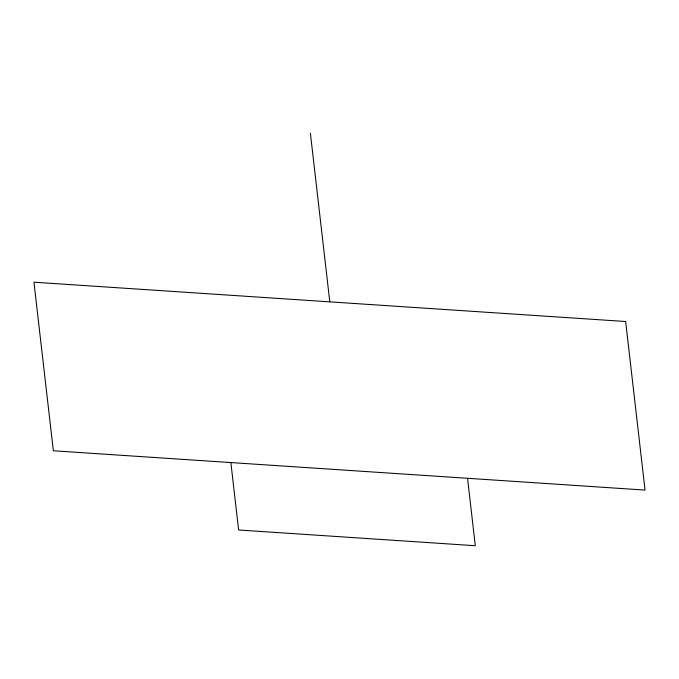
<?xml version="1.0" encoding="UTF-8"?>
<svg xmlns="http://www.w3.org/2000/svg" width="679" height="679" viewBox="0 0 679 679"><rect width="100%" height="100%" fill="white"/><g stroke="black" fill="none" stroke-linecap="round" stroke-linejoin="round"><path stroke-width="1.02" d="M467.542 478.288L475.3 545.721L238.626 529.993L230.86 462.56M310.396 133.279L329.799 301.858M625.648 321.507L33.95 282.201L53.352 450.771L645.05 490.085L625.648 321.507"/></g></svg>
